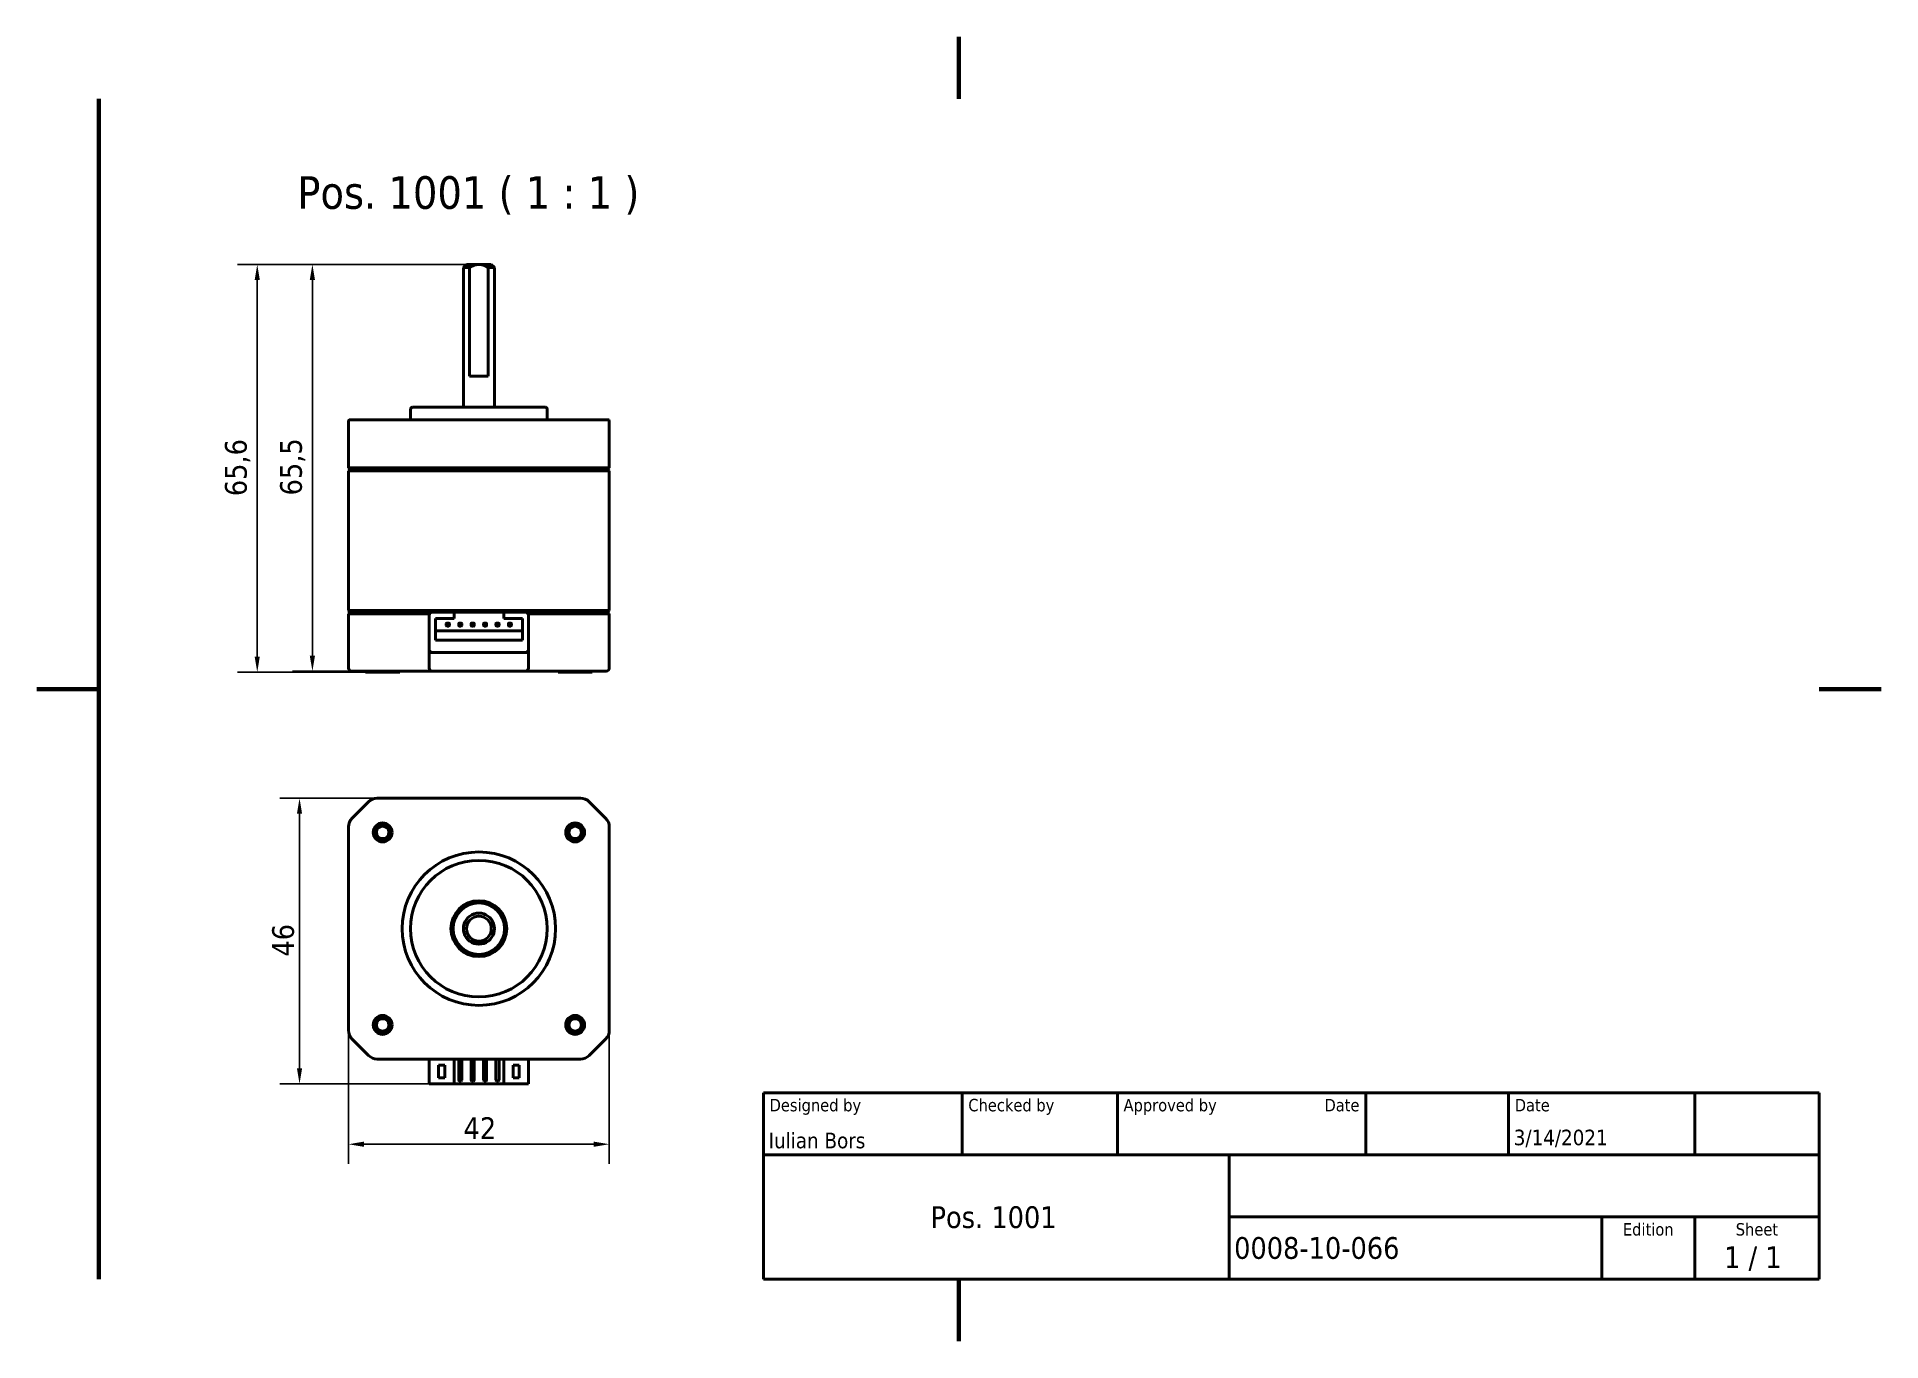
# Model space of a CAD drawing. Header units: millimetres. Extents: x 0 to 297, y 0 to 210.
import ezdxf
from ezdxf.enums import TextEntityAlignment as Align

# ---------------------------------------------------------------- set-up
doc = ezdxf.new("R2010")
doc.units = ezdxf.units.MM
for name, color, linetype, lineweight in [('Border (ISO)', 7, 'Continuous', 70), ('Dimension (ISO)', 7, 'Continuous', 25), ('Symbol (ISO)', 7, 'Continuous', 25), ('Title (ISO)', 7, 'Continuous', 50), ('Visible (ISO)', 7, 'Continuous', 50)]:
    doc.layers.add(name, color=color, linetype=linetype, lineweight=lineweight)
doc.styles.add('Label Text (ISO)', font='tahoma.ttf')
doc.styles.add('Note Text (ISO)', font='tahoma.ttf')
doc.styles.add('Text Style39', font='tahoma.ttf')
doc.styles.add('Text Style41', font='tahoma.ttf')
doc.dimstyles.new('Default - Method 1b (ISO)', dxfattribs={"dimtxt": 3.5, "dimasz": 2.5, "dimexe": 3.175, "dimexo": 0, "dimgap": 0.762, "dimtad": 1, "dimtoh": 1, "dimrnd": 1e-08, "dimtxsty": 'Note Text (ISO)', "dimcen": 0.09, "dimdle": 10, "dimclrd": 256, "dimclre": 256, "dimclrt": 256, "dimazin": 2, "dimtfac": 1, "dimtmove": 0, "dimatfit": 3, "dimfxl": 0, "dimtolj": 1, "dimlwd": -1, "dimlwe": -1, "dimarcsym": 0})

# ---------------------------------------------------------------- blocks, each defined once
blk = doc.blocks.new('Borders Default Border')
at = {"layer": 'Border (ISO)', "flags": 128}
for points in [[(148.5, 210), (148.5, 200)], [(10, 10), (10, 200)], [(0, 105), (10, 105)], [(297, 105), (287, 105)], [(148.5, 0), (148.5, 10)]]:
    blk.add_lwpolyline(points, dxfattribs=at)
blk = doc.blocks.new('Title Blocks I.A.B')
at = {"layer": 'Title (ISO)'}
for p, q in [((270.07, 130), (100.07, 130)), ((100.07, 130), (100.07, 100)), ((132.07, 120), (132.07, 130)), ((157.07, 120), (157.07, 130)), ((197.07, 120), (197.07, 130)), ((220.07, 120), (220.07, 130)), ((250.07, 120), (250.07, 130)), ((270.07, 100), (270.07, 130)), ((100.07, 120), (270.07, 120)), ((175.07, 120), (175.07, 100)), ((270.07, 110), (175.07, 110)), ((235.07, 100), (235.07, 110)), ((250.07, 100), (250.07, 110)), ((100.07, 100), (270.07, 100))]:
    blk.add_line(p, q, dxfattribs=at)
at = {"layer": 'Title (ISO)', "style": 'Text Style41'}
for s, p in [('Designed by', (101.07, 129)), ('Checked by', (133.07, 129)), ('Approved by', (158.07, 129)), ('Date', (221.07, 129))]:
    blk.add_text(s, height=2, dxfattribs=at).set_placement(p, align=Align.TOP_LEFT)
blk.add_text('Date', height=2, dxfattribs=at).set_placement((196.07, 129), align=Align.TOP_RIGHT)
for s, p in [('Edition', (242.57, 109)), ('Sheet', (260.07, 109))]:
    blk.add_text(s, height=2, dxfattribs=at).set_placement(p, align=Align.TOP_CENTER)
at = {"layer": 'Title (ISO)', "style": 'Note Text (ISO)'}
blk.add_text('1 / 1 ', height=3.5, dxfattribs=at).set_placement((260.07, 103.5), align=Align.MIDDLE_CENTER)
at = {"layer": 'Title (ISO)'}
for tag, p, height, style in [('AUTHOR_001', (100.92, 121.05), 2.5, 'Text Style39'), ('CREATION_DATE_001', (220.91, 121.54), 2.5, 'Text Style39'), ('COMPANY_001', (126.99, 108.21), 3.5, 'Note Text (ISO)'), ('PART_NUMBER_001', (175.88, 103.25), 3.5, 'Note Text (ISO)')]:
    blk.add_attdef(tag, p, '', height=height, dxfattribs=dict(at, style=style))
at = {"layer": 'Title (ISO)', "style": 'Text Style39'}
for tag, p in [('CHECKED_BY', (133.07, 121)), ('ENG_APPROVED_BY', (158.07, 121))]:
    blk.add_attdef(tag, text='', height=2.5, dxfattribs=at).set_placement(p, align=Align.BOTTOM_LEFT)
blk.add_attdef('ENG_APPROVAL_DATE', text='', height=2.5, dxfattribs=at).set_placement((196.07, 121), align=Align.BOTTOM_RIGHT)
at = {"layer": 'Title (ISO)', "style": 'Note Text (ISO)'}
for tag, p in [('TITLE', (222.57, 115)), ('REVISION_NUMBER', (242.57, 103.5))]:
    blk.add_attdef(tag, text='', height=3.5, dxfattribs=at).set_placement(p, align=Align.MIDDLE_CENTER)
blk = doc.blocks.new('*D6')
at = {"layer": 'Defpoints', "color": 0}
for p in [(44.37, 173.37), (69.18, 173.37), (63.68, 107.87)]:
    blk.add_point(p, dxfattribs=at)
at = {"layer": 'Dimension (ISO)'}
for p, q in [((69.18, 173.37), (41.19, 173.37)), ((44.37, 110.37), (44.37, 170.87)), ((63.68, 107.87), (41.19, 107.87))]:
    blk.add_line(p, q, dxfattribs=at)
for points in [[(43.95, 170.87), (44.79, 170.87), (44.37, 173.37)], [(43.95, 110.37), (44.79, 110.37), (44.37, 107.87)]]:
    blk.add_solid(points, dxfattribs=at)
at = {"layer": 'Dimension (ISO)', "insert": (39.17, 136.17), "char_height": 3.5, "attachment_point": 1, "rotation": 90, "style": 'Note Text (ISO)'}
blk.add_mtext('\\A1;65,5', dxfattribs=at)
blk = doc.blocks.new('*D7')
at = {"layer": 'Defpoints', "color": 0}
for p in [(35.49, 173.37), (69.18, 173.37), (52.93, 107.72)]:
    blk.add_point(p, dxfattribs=at)
at = {"layer": 'Dimension (ISO)'}
for p, q in [((69.18, 173.37), (32.31, 173.37)), ((35.49, 110.22), (35.49, 170.87)), ((52.93, 107.72), (32.31, 107.72))]:
    blk.add_line(p, q, dxfattribs=at)
for points in [[(35.07, 170.87), (35.9, 170.87), (35.49, 173.37)], [(35.07, 110.22), (35.9, 110.22), (35.49, 107.72)]]:
    blk.add_solid(points, dxfattribs=at)
at = {"layer": 'Dimension (ISO)', "insert": (30.29, 136.05), "char_height": 3.5, "attachment_point": 1, "rotation": 90, "style": 'Note Text (ISO)'}
blk.add_mtext('\\A1;65,6', dxfattribs=at)
blk = doc.blocks.new('*D8')
at = {"layer": 'Defpoints', "color": 0}
for p in [(50.18, 50.04), (92.18, 50.04), (92.18, 31.7)]:
    blk.add_point(p, dxfattribs=at)
at = {"layer": 'Dimension (ISO)'}
for p, q in [((50.18, 50.04), (50.18, 28.53)), ((92.18, 50.04), (92.18, 28.53)), ((52.68, 31.7), (89.68, 31.7))]:
    blk.add_line(p, q, dxfattribs=at)
for points in [[(52.68, 32.12), (52.68, 31.28), (50.18, 31.7)], [(89.68, 32.12), (89.68, 31.28), (92.18, 31.7)]]:
    blk.add_solid(points, dxfattribs=at)
at = {"layer": 'Dimension (ISO)', "insert": (68.71, 36.04), "char_height": 3.5, "attachment_point": 1, "style": 'Note Text (ISO)'}
blk.add_mtext('\\A1;42', dxfattribs=at)
blk = doc.blocks.new('*D9')
at = {"layer": 'Defpoints', "color": 0}
for p in [(42.3, 87.41), (54.81, 87.41), (75.18, 41.41)]:
    blk.add_point(p, dxfattribs=at)
at = {"layer": 'Dimension (ISO)'}
for p, q in [((54.81, 87.41), (39.12, 87.41)), ((42.3, 43.91), (42.3, 84.91)), ((75.18, 41.41), (39.12, 41.41))]:
    blk.add_line(p, q, dxfattribs=at)
for points in [[(41.88, 84.91), (42.71, 84.91), (42.3, 87.41)], [(41.88, 43.91), (42.71, 43.91), (42.3, 41.41)]]:
    blk.add_solid(points, dxfattribs=at)
at = {"layer": 'Dimension (ISO)', "insert": (37.89, 61.91), "char_height": 3.5, "attachment_point": 1, "rotation": 90, "style": 'Note Text (ISO)'}
blk.add_mtext('\\A1;46', dxfattribs=at)

msp = doc.modelspace()

# ---------------------------------------------------------------- linework, layer by layer
at = {"layer": 'Visible (ISO)'}
for p, q in [((69.182, 173.365), (68.682, 172.865)), ((68.682, 172.865), (69.682, 172.865)), ((68.682, 172.865), (68.682, 150.365)), ((69.182, 173.365), (73.182, 173.365)), ((69.682, 155.365), (69.682, 172.865)), ((72.682, 172.865), (73.682, 172.865)), ((72.682, 155.365), (72.682, 172.865)), ((73.182, 173.365), (73.682, 172.865)), ((73.682, 172.865), (73.682, 150.365)), ((69.682, 155.365), (72.682, 155.365)), ((60.182, 150.065), (60.182, 148.365)), ((81.882, 150.365), (60.482, 150.365)), ((82.182, 150.065), (82.182, 148.365)), ((50.182, 140.615), (50.182, 148.065)), ((50.98, 148.365), (50.482, 148.365)), ((50.98, 148.365), (53.608, 148.365)), ((54.81, 148.365), (53.608, 148.365)), ((54.81, 148.365), (87.553, 148.365)), ((88.755, 148.365), (87.553, 148.365)), ((88.755, 148.365), (91.384, 148.365)), ((91.882, 148.365), (91.384, 148.365)), ((92.182, 148.065), (92.182, 140.615)), ((50.432, 140.365), (50.182, 140.615)), ((50.182, 140.615), (50.767, 140.615)), ((50.182, 140.115), (50.432, 140.365)), ((50.182, 117.615), (50.182, 140.115)), ((51.034, 140.115), (50.182, 140.115)), ((50.944, 140.365), (50.432, 140.365)), ((53.396, 140.615), (50.767, 140.615)), ((50.944, 140.365), (53.573, 140.365)), ((55.389, 140.115), (51.034, 140.115)), ((53.396, 140.615), (54.81, 140.615)), ((54.81, 140.365), (53.573, 140.365)), ((87.553, 140.615), (54.81, 140.615)), ((54.81, 140.365), (87.553, 140.365)), ((57.856, 140.115), (55.389, 140.115)), ((84.507, 140.365), (57.856, 140.365)), ((57.856, 140.115), (84.507, 140.115)), ((86.974, 140.115), (84.507, 140.115)), ((91.33, 140.115), (86.974, 140.115)), ((87.553, 140.615), (88.967, 140.615)), ((88.791, 140.365), (87.553, 140.365)), ((88.791, 140.365), (91.419, 140.365)), ((91.596, 140.615), (88.967, 140.615)), ((92.182, 140.115), (91.33, 140.115)), ((91.932, 140.365), (91.419, 140.365)), ((91.596, 140.615), (92.182, 140.615)), ((91.932, 140.365), (92.182, 140.615)), ((92.182, 140.115), (91.932, 140.365)), ((92.182, 117.615), (92.182, 140.115)), ((50.432, 117.365), (50.182, 117.615)), ((50.182, 117.615), (51.034, 117.615)), ((50.432, 117.365), (50.182, 117.115)), ((50.767, 117.115), (50.182, 117.115)), ((50.182, 108.365), (50.182, 117.115)), ((50.432, 117.365), (50.944, 117.365)), ((50.767, 117.115), (53.396, 117.115)), ((53.573, 117.365), (50.944, 117.365)), ((51.034, 117.615), (55.389, 117.615)), ((54.81, 117.115), (53.396, 117.115)), ((53.573, 117.365), (54.81, 117.365)), ((63.182, 117.365), (54.81, 117.365)), ((54.81, 117.115), (63.182, 117.115)), ((55.389, 117.615), (57.856, 117.615)), ((84.507, 117.615), (57.856, 117.615)), ((57.856, 117.365), (63.682, 117.365)), ((63.182, 117.115), (63.182, 117.365)), ((63.182, 117.115), (63.182, 116.865)), ((63.182, 116.865), (63.182, 111.365)), ((67.182, 117.365), (63.682, 117.365)), ((64.182, 112.865), (64.182, 116.365)), ((64.182, 116.365), (67.182, 116.365)), ((67.182, 117.365), (75.182, 117.365)), ((67.182, 116.365), (67.182, 117.365)), ((78.682, 117.365), (75.182, 117.365)), ((75.182, 116.365), (75.182, 117.365)), ((75.182, 116.365), (78.182, 116.365)), ((78.182, 116.365), (78.182, 112.865)), ((78.682, 117.365), (84.507, 117.365)), ((79.182, 117.365), (79.182, 117.115)), ((87.553, 117.365), (79.182, 117.365)), ((79.182, 117.115), (87.553, 117.115)), ((79.182, 116.865), (79.182, 117.115)), ((79.182, 111.365), (79.182, 116.865)), ((84.507, 117.615), (86.974, 117.615)), ((86.974, 117.615), (91.33, 117.615)), ((87.553, 117.365), (88.791, 117.365)), ((88.967, 117.115), (87.553, 117.115)), ((91.419, 117.365), (88.791, 117.365)), ((88.967, 117.115), (91.596, 117.115)), ((91.33, 117.615), (92.182, 117.615)), ((91.419, 117.365), (91.932, 117.365)), ((92.182, 117.115), (91.596, 117.115)), ((91.932, 117.365), (92.182, 117.615)), ((91.932, 117.365), (92.182, 117.115)), ((92.182, 117.115), (92.182, 108.365)), ((78.182, 114.365), (64.182, 114.365)), ((78.182, 112.865), (64.182, 112.865)), ((65.932, 115.215), (65.932, 115.515)), ((66.032, 115.615), (66.332, 115.615)), ((66.332, 115.115), (66.032, 115.115)), ((66.432, 115.515), (66.432, 115.215)), ((67.932, 115.215), (67.932, 115.515)), ((68.032, 115.615), (68.332, 115.615)), ((68.332, 115.115), (68.032, 115.115)), ((68.432, 115.515), (68.432, 115.215)), ((69.932, 115.215), (69.932, 115.515)), ((70.032, 115.615), (70.332, 115.615)), ((70.332, 115.115), (70.032, 115.115)), ((70.432, 115.515), (70.432, 115.215)), ((71.932, 115.215), (71.932, 115.515)), ((72.032, 115.615), (72.332, 115.615)), ((72.332, 115.115), (72.032, 115.115)), ((72.432, 115.515), (72.432, 115.215)), ((73.932, 115.215), (73.932, 115.515)), ((74.032, 115.615), (74.332, 115.615)), ((74.332, 115.115), (74.032, 115.115)), ((74.432, 115.515), (74.432, 115.215)), ((75.932, 115.215), (75.932, 115.515)), ((76.032, 115.615), (76.332, 115.615)), ((76.332, 115.115), (76.032, 115.115)), ((76.432, 115.515), (76.432, 115.215)), ((63.182, 111.365), (63.182, 110.865)), ((63.682, 110.865), (63.182, 110.865)), ((63.182, 108.365), (63.182, 110.865)), ((78.682, 110.865), (63.682, 110.865)), ((63.682, 110.865), (78.682, 110.865)), ((79.182, 110.865), (78.682, 110.865)), ((79.182, 110.865), (79.182, 111.365)), ((79.182, 110.865), (79.182, 108.365)), ((50.682, 107.865), (51.121, 107.865)), ((53.749, 107.865), (51.121, 107.865)), ((52.932, 107.865), (52.932, 107.715)), ((52.932, 107.715), (58.432, 107.715)), ((53.749, 107.865), (54.81, 107.865)), ((63.682, 107.865), (54.81, 107.865)), ((58.432, 107.865), (58.432, 107.715)), ((78.682, 107.865), (63.682, 107.865)), ((87.553, 107.865), (78.682, 107.865)), ((83.932, 107.865), (83.932, 107.715)), ((83.932, 107.715), (89.432, 107.715)), ((87.553, 107.865), (88.614, 107.865)), ((91.242, 107.865), (88.614, 107.865)), ((89.432, 107.865), (89.432, 107.715)), ((91.242, 107.865), (91.682, 107.865)), ((50.767, 84.198), (53.396, 86.826)), ((54.81, 87.412), (87.553, 87.412)), ((88.967, 86.826), (91.596, 84.198)), ((50.182, 50.041), (50.182, 82.784)), ((92.182, 82.784), (92.182, 50.041)), ((53.396, 45.998), (50.767, 48.626)), ((91.596, 48.626), (88.967, 45.998)), ((87.553, 45.412), (54.81, 45.412)), ((63.182, 41.412), (63.182, 45.412)), ((67.182, 41.412), (67.182, 45.412)), ((67.932, 42.012), (67.932, 45.412)), ((68.432, 42.012), (68.432, 45.412)), ((69.932, 42.012), (69.932, 45.412)), ((70.432, 42.012), (70.432, 45.412)), ((71.932, 42.012), (71.932, 45.412)), ((72.432, 42.012), (72.432, 45.412)), ((73.932, 42.012), (73.932, 45.412)), ((74.432, 42.012), (74.432, 45.412)), ((75.182, 45.412), (75.182, 41.412)), ((79.182, 45.412), (79.182, 41.412)), ((64.682, 42.412), (64.682, 44.412)), ((64.682, 44.412), (65.682, 44.412)), ((65.682, 42.412), (64.682, 42.412)), ((65.682, 44.412), (65.682, 42.412)), ((68.332, 41.912), (68.032, 41.912)), ((70.332, 41.912), (70.032, 41.912)), ((72.332, 41.912), (72.032, 41.912)), ((74.332, 41.912), (74.032, 41.912)), ((76.682, 44.412), (77.682, 44.412)), ((76.682, 42.412), (76.682, 44.412)), ((77.682, 42.412), (76.682, 42.412)), ((77.682, 44.412), (77.682, 42.412)), ((63.182, 41.412), (63.682, 41.412)), ((67.182, 41.412), (63.682, 41.412)), ((75.182, 41.412), (67.182, 41.412)), ((78.682, 41.412), (75.182, 41.412)), ((78.682, 41.412), (79.182, 41.412))]:
    msp.add_line(p, q, dxfattribs=at)
for centre, radius in [((55.682, 81.912), 1.525), ((55.682, 81.912), 1.25), ((86.682, 81.912), 1.525), ((86.682, 81.912), 1.25), ((55.682, 81.912), 1), ((86.682, 81.912), 1), ((71.182, 66.412), 12.352), ((71.182, 66.412), 11), ((71.182, 66.412), 4.5), ((71.182, 66.412), 4.15), ((71.182, 66.412), 2), ((55.682, 50.912), 1.525), ((55.682, 50.912), 1.25), ((55.682, 50.912), 1), ((86.682, 50.912), 1.525), ((86.682, 50.912), 1.25), ((86.682, 50.912), 1)]:
    msp.add_circle(centre, radius, dxfattribs=at)
for centre, radius, start, end in [((60.482, 150.065), 0.3, 90, 180), ((81.882, 150.065), 0.3, 0, 90), ((50.482, 148.065), 0.3, 90, 180), ((91.882, 148.065), 0.3, 0, 90), ((63.682, 116.865), 0.5, 90, 180), ((78.682, 116.865), 0.5, 0, 90), ((66.032, 115.515), 0.1, 90, 180), ((66.032, 115.215), 0.1, 180, 270), ((66.332, 115.515), 0.1, 0, 90), ((66.332, 115.215), 0.1, 270, 0), ((68.032, 115.515), 0.1, 90, 180), ((68.032, 115.215), 0.1, 180, 270), ((68.332, 115.515), 0.1, 0, 90), ((68.332, 115.215), 0.1, 270, 0), ((70.032, 115.515), 0.1, 90, 180), ((70.032, 115.215), 0.1, 180, 270), ((70.332, 115.515), 0.1, 0, 90), ((70.332, 115.215), 0.1, 270, 0), ((72.032, 115.515), 0.1, 90, 180), ((72.032, 115.215), 0.1, 180, 270), ((72.332, 115.515), 0.1, 0, 90), ((72.332, 115.215), 0.1, 270, 0), ((74.032, 115.515), 0.1, 90, 180), ((74.032, 115.215), 0.1, 180, 270), ((74.332, 115.515), 0.1, 0, 90), ((74.332, 115.215), 0.1, 270, 0), ((76.032, 115.515), 0.1, 90, 180), ((76.032, 115.215), 0.1, 180, 270), ((76.332, 115.515), 0.1, 0, 90), ((76.332, 115.215), 0.1, 270, 0), ((63.682, 111.365), 0.5, 180, 270), ((78.682, 111.365), 0.5, 270, 0), ((50.682, 108.365), 0.5, 180, 270), ((63.682, 108.365), 0.5, 180, 270), ((78.682, 108.365), 0.5, 270, 0), ((91.682, 108.365), 0.5, 270, 0), ((54.81, 85.412), 2, 90, 135), ((87.553, 85.412), 2, 45, 90), ((52.182, 82.784), 2, 135, 180), ((90.182, 82.784), 2, 0, 45), ((67.469, 70.124), 1.65, 260.39575, 273.9353), ((71.182, 66.412), 2.5, 306.8699, 233.1301), ((67.469, 70.124), 1.65, 356.0647, 9.60425), ((71.182, 71.662), 1.65, 215.39576, 228.9353), ((71.182, 71.662), 1.65, 311.0647, 324.60424), ((74.894, 70.124), 1.65, 170.39575, 183.9353), ((74.894, 70.124), 1.65, 266.0647, 279.60425), ((65.932, 66.412), 1.65, 41.0647, 54.60424), ((76.432, 66.412), 1.65, 125.39576, 138.9353), ((65.932, 66.412), 1.65, 305.39576, 318.9353), ((67.469, 62.7), 1.65, 86.0647, 99.60425), ((67.469, 62.7), 1.65, 350.39575, 3.9353), ((71.182, 66.412), 2.5, 233.1301, 306.8699), ((71.182, 61.162), 1.65, 131.0647, 144.60424), ((71.182, 61.162), 1.65, 35.39576, 48.9353), ((74.894, 62.7), 1.65, 176.0647, 189.60425), ((74.894, 62.7), 1.65, 80.39575, 93.9353), ((76.432, 66.412), 1.65, 221.0647, 234.60424), ((52.182, 50.041), 2, 180, 225), ((90.182, 50.041), 2, 315, 0), ((54.81, 47.412), 2, 225, 270), ((87.553, 47.412), 2, 270, 315), ((68.032, 42.012), 0.1, 180, 270), ((68.332, 42.012), 0.1, 270, 0), ((70.032, 42.012), 0.1, 180, 270), ((70.332, 42.012), 0.1, 270, 0), ((72.032, 42.012), 0.1, 180, 270), ((72.332, 42.012), 0.1, 270, 0), ((74.032, 42.012), 0.1, 180, 270), ((74.332, 42.012), 0.1, 270, 0)]:
    msp.add_arc(centre, radius, start, end, dxfattribs=at)
for points, weights in [([(69.682, 172.865), (70.515, 173.365), (71.182, 173.365)], [5.11111111113, 5.74999999999, 5.75]), ([(71.182, 173.365), (71.848, 173.365), (72.682, 172.865)], [5.75, 5.74999999999, 5.11111111113]), ([(69.682, 64.412), (70.515, 64.412), (71.182, 64.412)], [5.11111111113, 5.74999999999, 5.75]), ([(71.182, 64.412), (71.848, 64.412), (72.682, 64.412)], [5.75, 5.74999999999, 5.11111111113])]:
    msp.add_rational_spline(points, weights, degree=2, dxfattribs=at)

# ---------------------------------------------------------------- block references
msp.add_blockref('Borders Default Border', (0, 0))
msp.add_blockref('Title Blocks I.A.B', (16.929, -90)).add_auto_attribs({'PART_NUMBER_001': '0008-10-066', 'COMPANY_001': 'Pos. 1001', 'AUTHOR_001': 'Iulian Bors', 'CREATION_DATE_001': '3/14/2021'})

# ---------------------------------------------------------------- texts
at = {"layer": 'Symbol (ISO)', "insert": (41.935, 181.371), "char_height": 5.25, "attachment_point": 7, "style": 'Label Text (ISO)'}
msp.add_mtext('Pos. 1001 ( 1 : 1 )', dxfattribs=at)

# ---------------------------------------------------------------- dimensions: what is measured, and where the dimension line sits
at = {"layer": 'Dimension (ISO)'}
for base, p1, p2, override, picture, middle in [((35.488232784, 173.365347589), (52.931657436, 107.715347589), (69.181657436, 173.365347589), {"dimgap": 0.762, "dimtoh": 0, "dimdec": 1, "dimtol": 0, "dimlim": 0, "dimtp": 0, "dimtm": 0, "dimtdec": 2, "dimtofl": 0, "dimatfit": 1}, '*D7', (35.488232784, 140.540347589)), ((44.37, 173.365), (63.682, 107.865), (69.182, 173.365), {"dimgap": 0.762, "dimtoh": 0, "dimdec": 2, "dimtol": 0, "dimlim": 0, "dimtp": 0, "dimtm": 0, "dimtdec": 2, "dimtofl": 0, "dimatfit": 1}, '*D6', (44.37, 140.615)), ((42.295, 87.412), (75.182, 41.412), (54.81, 87.412), {"dimgap": 0.762, "dimtoh": 0, "dimdec": 2, "dimtol": 0, "dimlim": 0, "dimtp": 0, "dimtm": 0, "dimtdec": 2, "dimtofl": 0, "dimatfit": 1}, '*D9', (42.295, 64.412))]:
    dim = msp.add_linear_dim(base=base, p1=p1, p2=p2, angle=90, dimstyle='Default - Method 1b (ISO)', override=override, dxfattribs=at)
    dim.commit()
    dim.dimension.update_dxf_attribs({"geometry": picture, "text_midpoint": middle, "dimtype": 160})
dim = msp.add_linear_dim(base=(92.182, 31.7), p1=(50.182, 50.041), p2=(92.182, 50.041), dimstyle='Default - Method 1b (ISO)', override={"dimgap": 0.762, "dimtoh": 0, "dimdec": 2, "dimtol": 0, "dimlim": 0, "dimtp": 0, "dimtm": 0, "dimtdec": 2, "dimtofl": 0, "dimatfit": 1}, dxfattribs=at)
dim.commit()
dim.dimension.update_dxf_attribs({"geometry": '*D8', "text_midpoint": (71.182, 31.7), "dimtype": 160})

doc.saveas('drawing.dxf')
